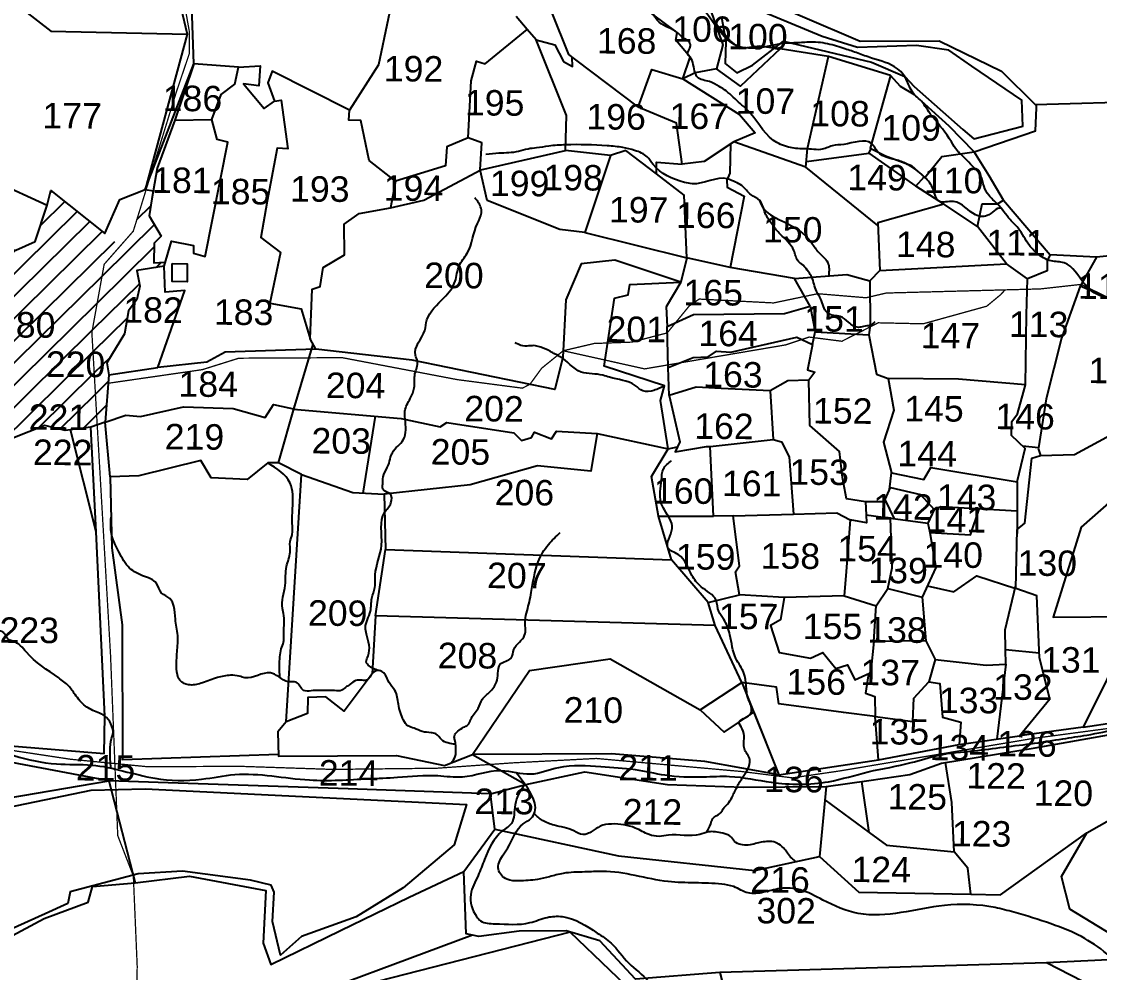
# Model space of a CAD drawing. Header units: feet. Extents: x 810988 to 816268, y 1577255 to 1582517.
# Drawn here: x 813035 to 813859, y 1580012 to 1580740 of the extents above; entities that cross this region are included whole.
import ezdxf
from ezdxf.enums import TextEntityAlignment as Align

# ---------------------------------------------------------------- set-up
doc = ezdxf.new("R2010")
doc.units = ezdxf.units.FT
doc.header["$LTSCALE"] = 15
doc.header["$MEASUREMENT"] = 0
doc.linetypes.add('HIDDEN2', pattern=[0.1875, 0.125, -0.0625])
for name, color, linetype in [('HILL', 17, 'Continuous'), ('PLOT', 7, 'Continuous'), ('PLOT NO', 7, 'Continuous'), ('ROADS', 6, 'HIDDEN2'), ('TANKS-STREAM', 4, 'Continuous'), ('VILLAGE', 30, 'Continuous')]:
    doc.layers.add(name, color=color, linetype=linetype)
doc.styles.get("Standard").update_dxf_attribs({"font": 'arial.ttf'})
pattern_1 = [(44.5921045, (12850.051, 51800.474), (-8.51937676, 8.64154951), [])]

msp = doc.modelspace()

# ---------------------------------------------------------------- hatches: boundary and pattern name
at = {"layer": 'PLOT'}
h = msp.add_hatch(dxfattribs=at)
h.set_pattern_fill('ANSI31', color=256, scale=97.079319, angle=-0.4079)
h.set_pattern_definition(pattern_1)
h.paths.add_polyline_path([(813097.69, 1580554.28), (813088.28, 1580502.07), (813092.37, 1580431.35), (813098.36, 1580433.42), (813101.14, 1580469.71), (813099.84, 1580478.83), (813113.22, 1580501.12), (813116.3, 1580518.62), (813122.74, 1580527.45), (813125.09, 1580537.67), (813122.68, 1580549.42), (813143.45, 1580552.85), (813144.36, 1580555.82), (813135.71, 1580555.47), (813136.04, 1580570.49), (813141.32, 1580575.92), (813132.03, 1580591.32), (813134.25, 1580604.28), (813135.3, 1580610.43), (813129.77, 1580611.38), (813119.94, 1580579.61)])
at = {"layer": 'VILLAGE'}
h = msp.add_hatch(dxfattribs=at)
h.set_pattern_fill('ANSI31', color=256, scale=97.079319, angle=-0.4079)
h.set_pattern_definition(pattern_1)
h.paths.add_polyline_path([(813088.28, 1580502.07), (813097.69, 1580554.28), (813110.06, 1580568.37), (813057.68, 1580610.1), (813042.24, 1580563.81), (812997.21, 1580568.76), (812963.97, 1580572.41), (812946.2, 1580552.03), (812957.28, 1580495.2), (812963.67, 1580463.65), (812973.1, 1580444.47), (812994.8, 1580419.85), (813014.13, 1580415.84), (813052.28, 1580431.05), (813067.79, 1580427.08), (813087.38, 1580429.63), (813092.37, 1580431.35)])

# ---------------------------------------------------------------- linework, layer by layer
at = {"layer": 'HILL', "linetype": 'Continuous'}
for points in [[(813717.05, 1580690.21), (813754.45, 1580657.51), (813762.76, 1580650.24), (813800.19, 1580660.06), (813799.43, 1580679.92), (813761.23, 1580705.95), (813743.54, 1580718.09), (813718.82, 1580721.65), (813673.79, 1580720.07), (813646.73, 1580728.56), (813588.33, 1580752.69)], [(813569.8, 1580743.44), (813573.03, 1580724.79), (813572.68, 1580707.79), (813581.65, 1580700.73), (813593.57, 1580706.7), (813617.26, 1580725.03), (813684.49, 1580708.93), (813709.93, 1580697.86), (813717.05, 1580690.21)], [(812974.2, 1580128.57), (813087.62, 1580152.03), (813128.96, 1580153.01), (813374.83, 1580140.94), (813365.46, 1580109.98), (813326.23, 1580077.25), (813290.4, 1580055.13), (813248.55, 1580039.97), (813232.45, 1580025.73), (813226.34, 1580051.44), (813227.63, 1580073.99), (813225.41, 1580079.17), (813209.53, 1580083.18), (813157.59, 1580089.92), (813123.66, 1580087.97), (813071.8, 1580074.12), (813069.84, 1580065.1), (813052.48, 1580057.25), (813023.86, 1580044.33)], [(813301.26, 1579600.05), (813342.55, 1579596.58), (813444.32, 1579706.71), (813482.37, 1579732.45), (813505.71, 1579791.9), (813452.5, 1579826.35), (813471.47, 1579896.19), (813504.51, 1579884.2), (813537.28, 1579930.82), (813514.67, 1579985.23), (813454.1, 1580043.38), (813296.86, 1580003.1), (813227.25, 1579979.76), (813176.94, 1579924.1), (813154.7, 1579854.97), (813139.87, 1579792.86), (813129.47, 1579763.71), (813124.78, 1579718.44), (813188.71, 1579670.79), (813307.66, 1579630.67), (813310.78, 1579626.22), (813301.26, 1579600.05)]]:
    msp.add_lwpolyline(points, dxfattribs=at)
at = {"layer": 'PLOT'}
for points in [[(813597.61, 1580870.29), (813590.27, 1580773.94), (813587.54, 1580770.09), (813587.7, 1580762.99), (813675.97, 1580724.96), (813736.28, 1580725.34), (813783.92, 1580701.95), (813809.73, 1580676.62), (813898.68, 1580679.03)], [(813128.96, 1580611.51), (813166.21, 1580707.68), (813164.61, 1580751.71), (813188.33, 1580807.55), (813192.85, 1580811.86), (813196.95, 1580819.72), (813196.33, 1580833.64)], [(813187.17, 1580830.06), (813185.25, 1580814.24), (813177.47, 1580812.36), (813156.31, 1580750.64), (813161.15, 1580730.27)], [(813545.02, 1580806.49), (813562.81, 1580800.37), (813565.61, 1580776.6), (813553.74, 1580770.59), (813570.83, 1580722.28), (813565.99, 1580703.85), (813549.56, 1580700.66), (813540.14, 1580696.23), (813583.67, 1580668.95), (813595.5, 1580654.78), (813579.18, 1580648.04), (813556.47, 1580632.85), (813539.65, 1580630.98), (813535.35, 1580662.25), (813506, 1580674.6)], [(813322.23, 1580777.62), (813307.56, 1580706.98), (813285.32, 1580672.14), (813226.29, 1580702.01), (813222.76, 1580693.09), (813227.86, 1580679.19), (813233.03, 1580679.89), (813238.19, 1580642.7), (813230.05, 1580643.18), (813222.46, 1580602.64), (813217.54, 1580574.79), (813232.46, 1580563.32), (813224.39, 1580524.62), (813248.22, 1580520.3), (813255.12, 1580497.3), (813256.76, 1580535.18), (813262.95, 1580537.19), (813265.11, 1580551.79), (813281.4, 1580561.49), (813281.12, 1580584.92), (813292.83, 1580593.06), (813316.62, 1580597.45), (813342.26, 1580603.43), (813385.84, 1580626.63), (813450.55, 1580641.47)], [(813427.21, 1580778.61), (813452.79, 1580714.71), (813458.18, 1580710.67), (813506, 1580674.6), (813516.65, 1580703.25), (813540.14, 1580696.23), (813545.75, 1580712.88), (813534.86, 1580725.76), (813535.93, 1580731.61), (813516.95, 1580745.73), (813513.94, 1580751.34), (813498.29, 1580762.38)], [(813026.28, 1580756.53), (813056.81, 1580732.65), (813161.15, 1580730.27), (813128.96, 1580611.51)], [(813428.06, 1580726.08), (813421.26, 1580733.89), (813412.74, 1580743.77)], [(813564.76, 1580739.43), (813576.6, 1580724.98), (813583.47, 1580719.46), (813598.91, 1580721.37), (813614.72, 1580719.23)], [(813376.06, 1580651.12), (813378.34, 1580694.67), (813382.56, 1580709.78), (813388.97, 1580707.68), (813421.26, 1580733.89)], [(813520.14, 1580623.39), (813496.74, 1580641.24), (813485.04, 1580637.57), (813450.55, 1580641.47), (813451.2, 1580668.07), (813428.06, 1580726.08), (813442.43, 1580722.09), (813448.97, 1580709.49), (813455.8, 1580705.56), (813455.48, 1580712.69)], [(813763.02, 1580640.22), (813743.87, 1580660.02), (813717.43, 1580683.99), (813706.71, 1580690.36), (813699.06, 1580698.72), (813651.62, 1580713.29), (813614.72, 1580719.23), (813584.28, 1580690.66), (813565.99, 1580703.85)], [(813689.4, 1580583.91), (813634.41, 1580628.71), (813635.52, 1580642.97), (813651.62, 1580713.29)], [(813259.64, 1580489.24), (813190.12, 1580487.1), (813176.17, 1580479.46), (813138.78, 1580475.4), (813159.49, 1580534.3), (813144.22, 1580533.04), (813143.45, 1580552.85), (813149.28, 1580571.92), (813165.89, 1580568.62), (813166.07, 1580562.7), (813174.94, 1580560.13), (813192.21, 1580647.74), (813184.02, 1580649.75), (813180.03, 1580665.03), (813187.23, 1580684.09), (813197.54, 1580691.99), (813200.37, 1580705.17), (813217, 1580706.18), (813215.98, 1580690.94), (813204.37, 1580692.39), (813219.96, 1580673.39), (813227.86, 1580679.19)], [(813200.37, 1580705.17), (813166.21, 1580707.68), (813151.78, 1580664.55), (813180.03, 1580665.03)], [(813699.06, 1580698.72), (813683.59, 1580643.08), (813695.12, 1580637.33), (813715.16, 1580629.88), (813725.27, 1580620.8), (813738.37, 1580636.73), (813763.02, 1580640.22)], [(813320.53, 1580617.96), (813300.3, 1580633.63), (813293.89, 1580664.37), (813284.75, 1580664.43), (813285.32, 1580672.14)], [(813785.5, 1580603.45), (813774.46, 1580622.09), (813763.02, 1580640.22), (813810.02, 1580656.31), (813810.75, 1580673.94), (813810.68, 1580676.64)], [(813151.78, 1580664.55), (813138.29, 1580627.92), (813134.25, 1580604.28), (813132.03, 1580591.32), (813141.32, 1580575.92), (813136.04, 1580570.49), (813135.71, 1580555.47), (813144.36, 1580555.82)], [(813465.34, 1580578.59), (813446.16, 1580580.78), (813390.57, 1580603.09), (813385.2, 1580626.49), (813386.54, 1580647.17), (813376.06, 1580651.12), (813359.79, 1580644.16), (813358.77, 1580629.56), (813320.53, 1580617.96), (813316.62, 1580597.45)], [(813576.56, 1580646.28), (813576.11, 1580623.98), (813573.91, 1580618.71), (813574.23, 1580613.26), (813587.05, 1580606.38), (813576.31, 1580551.75), (813543.22, 1580559.29), (813541.28, 1580607.26), (813520.14, 1580623.39), (813520.2, 1580632.3), (813539.65, 1580630.98)], [(813634.41, 1580628.71), (813579.18, 1580648.04)], [(813485.04, 1580637.57), (813465.34, 1580578.59), (813543.22, 1580559.29)], [(813634.73, 1580632.85), (813682.57, 1580639.19), (813684.33, 1580642.71)], [(813682.57, 1580639.19), (813718.48, 1580614.13)], [(814196.38, 1580642.18), (814186.06, 1580638.32), (814150.84, 1580623.89), (814123.75, 1580605.36), (814100.22, 1580617.07), (814058.94, 1580596.29), (813984.79, 1580578.56), (813902.28, 1580564.27), (813856.55, 1580559.72), (813821.13, 1580561.52), (813818.82, 1580557.22), (813818.98, 1580549.22), (813803.85, 1580543.08), (813787.71, 1580554.58), (813765.46, 1580583.32), (813769.04, 1580600.53), (813780.81, 1580600.44), (813785.5, 1580603.45), (813821.13, 1580561.52)], [(813765.46, 1580583.32), (813739.75, 1580600.18), (813718.48, 1580614.13), (813724.82, 1580621.2)], [(812963.97, 1580572.41), (812981, 1580609.61), (813013.8, 1580617.96), (813054.15, 1580599.53)], [(813098.36, 1580433.42), (813087.38, 1580429.63), (813067.79, 1580427.08), (813052.28, 1580431.05), (813014.13, 1580415.84), (812994.8, 1580419.85), (812973.1, 1580444.47), (812963.67, 1580463.65), (812957.28, 1580495.2), (812948.71, 1580539.18), (812946.2, 1580552.03), (812963.97, 1580572.41), (812997.21, 1580568.76), (813030.24, 1580565.13), (813044.84, 1580571.6), (813054.15, 1580599.53), (813056.97, 1580610.66), (813098.19, 1580577.82), (813109.77, 1580603.91), (813128.96, 1580611.51), (813135.3, 1580610.43)], [(813739.75, 1580600.18), (813689.31, 1580585.94), (813690.88, 1580549.63), (813787.71, 1580554.58)], [(813543.22, 1580559.29), (813538.75, 1580540.48), (813488.11, 1580557.49), (813462.38, 1580554.61), (813450.65, 1580527.03), (813448.54, 1580483.24), (813442.47, 1580458.58), (813333.33, 1580480.87), (813259.64, 1580489.24), (813255.12, 1580497.3)], [(813856.55, 1580559.72), (813844.03, 1580537.45), (813829.82, 1580497.82), (813818.08, 1580451.38), (813812.11, 1580413.81), (813800.02, 1580415.13)], [(813143.45, 1580552.85), (813122.68, 1580549.42), (813125.09, 1580537.67), (813122.74, 1580527.45), (813116.3, 1580518.62), (813113.22, 1580501.12), (813099.84, 1580478.83), (813101.14, 1580469.71), (813138.78, 1580475.4)], [(813637.58, 1580522.13), (813625.68, 1580543.47), (813576.31, 1580551.75)], [(813625.68, 1580543.47), (813665.71, 1580546.52), (813683.14, 1580541.66)], [(813690.88, 1580549.63), (813683.14, 1580541.66), (813683.38, 1580507.68), (813682.37, 1580500.39), (813688.26, 1580470.21), (813697.39, 1580466.85), (813701.71, 1580442.77), (813693.67, 1580418.08), (813699.92, 1580394.63), (813724.46, 1580389.55), (813729.99, 1580398.69), (813795.86, 1580387.96), (813801.98, 1580413.25), (813791.64, 1580423.19), (813791.87, 1580433.92), (813796.25, 1580439.99), (813800.7, 1580456.46), (813802.18, 1580461.96), (813751.02, 1580466.28), (813697.39, 1580466.85)], [(813529.03, 1580413.13), (813523.24, 1580450.04), (813526.2, 1580461.26), (813480.18, 1580476.27), (813488.07, 1580528.48), (813498.46, 1580531), (813499.67, 1580538.77), (813538.75, 1580540.48)], [(813538.75, 1580540.48), (813527.54, 1580521.75), (813528.13, 1580506.6)], [(813802.18, 1580461.96), (813803.14, 1580515.52), (813803.85, 1580543.08)], [(813812.02, 1580413.23), (813813.67, 1580408.11), (813839.68, 1580408.83), (813892.13, 1580437.18), (813913.52, 1580454.65), (813898.2, 1580514.47), (813844.03, 1580537.45)], [(813529.04, 1580475.23), (813528.13, 1580506.6), (813548.31, 1580515.85), (813618.06, 1580516.63), (813637.58, 1580522.13), (813641.46, 1580502.73)], [(813607.06, 1580457.58), (813569.45, 1580459.31), (813550.44, 1580460.19), (813529.66, 1580453.96), (813529.04, 1580475.23), (813548.07, 1580483.03), (813559.62, 1580483.46), (813566.06, 1580487.77), (813576.82, 1580486.93), (813627.43, 1580498.61), (813639.44, 1580492.89), (813635.45, 1580473.45), (813641.09, 1580471.87), (813636.5, 1580465.63)], [(813639.44, 1580492.89), (813641.46, 1580502.73), (813682.37, 1580500.39)], [(813257.38, 1580493.27), (813242.58, 1580443.48), (813324.7, 1580436.27), (813354.72, 1580429.93), (813359.65, 1580433.35), (813410.91, 1580425.21), (813416.92, 1580419.41), (813424.43, 1580421.66), (813426.77, 1580425.96), (813439.71, 1580420.68), (813443.5, 1580426.7), (813474.62, 1580424.75), (813529.03, 1580413.13), (813536.15, 1580414.63)], [(813101.14, 1580469.71), (813098.36, 1580433.42)], [(813680.04, 1580372.45), (813665.52, 1580374.95), (813662.22, 1580391.28), (813659.93, 1580410.96), (813637.39, 1580430.86), (813636.5, 1580465.63), (813620.52, 1580465.18), (813607.06, 1580457.58), (813609.36, 1580420.23), (813615.65, 1580418.54), (813621.56, 1580406.96), (813624.79, 1580363.12)], [(813231.04, 1580402.26), (813222.84, 1580402.32), (813207.04, 1580389.69), (813179.39, 1580390.97), (813171.74, 1580404.22), (813124.27, 1580392.5), (813102.17, 1580391.74), (813098.36, 1580433.42), (813114.37, 1580438.93), (813125.52, 1580437.94), (813158.38, 1580445.22), (813196.42, 1580444.04), (813220.74, 1580437.04), (813227.19, 1580447), (813244.9, 1580443.28)], [(813529.66, 1580453.96), (813537.84, 1580418.46), (813534.45, 1580410.8), (813558.33, 1580414.99), (813561.1, 1580414.96)], [(813248.55, 1580393.57), (813231.04, 1580402.26), (813243.43, 1580446.36)], [(813295.7, 1580379.22), (813305.12, 1580437.99)], [(813892.13, 1580437.18), (813913.66, 1580404.84), (813910.19, 1580398.48), (813911.22, 1580383.66), (813908.87, 1580373.42), (813868.03, 1580373.48), (813844.78, 1580353.23), (813823.53, 1580284.32), (813881.23, 1580284.9), (813882.98, 1580274.18), (813846.41, 1580200.14), (813797.76, 1580193.42), (813820.78, 1580221.75), (813813.02, 1580253.25), (813810.85, 1580300.68), (813794.92, 1580306.26), (813795.93, 1580351.28), (813801.9, 1580356.26), (813807.05, 1580406.01), (813813.67, 1580408.11)], [(813097.73, 1580179.61), (813098.18, 1580208.64), (813091.45, 1580349.69), (813071.87, 1580427.61)], [(813091.45, 1580349.69), (813087.38, 1580429.63)], [(813474.62, 1580424.75), (813469.8, 1580395.96), (813429.09, 1580400.09), (813377.68, 1580385.53), (813311.77, 1580378.32), (813312.75, 1580336.07), (813531.6, 1580328.13)], [(813097.73, 1580179.61), (812981.93, 1580189.22), (812983.69, 1580291.52), (812994.63, 1580374.37), (812980.34, 1580402.37), (812994.8, 1580419.85)], [(813578.71, 1580361.89), (813563.62, 1580361.48), (813561.1, 1580414.96), (813609.36, 1580420.23)], [(813521.58, 1580361.49), (813516.16, 1580391.99), (813529.03, 1580413.13)], [(813102.17, 1580391.74), (813103.5, 1580337.34), (813111.36, 1580278.38), (813111.66, 1580175.38), (813231.06, 1580179.44)], [(813236.94, 1580204.28), (813248.55, 1580393.57), (813287.84, 1580379.65), (813311.77, 1580378.32)], [(813698.39, 1580382.01), (813699.92, 1580394.63)], [(813702.03, 1580359.53), (813694.95, 1580374.44), (813699.12, 1580383.63), (813721.91, 1580378.09), (813732.37, 1580366.6)], [(813795.86, 1580387.96), (813795.86, 1580348.37)], [(813695.86, 1580372.52), (813680.04, 1580372.45), (813680.48, 1580362.71), (813698.96, 1580359.94)], [(813795.86, 1580365.47), (813737.63, 1580368.62), (813732.37, 1580366.6), (813727.51, 1580356.15), (813729.05, 1580349.08), (813760.3, 1580347.26), (813766.75, 1580367.05)], [(813559.57, 1580295.61), (813531.6, 1580328.13), (813521.58, 1580361.49), (813563.62, 1580361.48)], [(813617.7, 1580299.25), (813583.62, 1580301.45), (813580.47, 1580319.09), (813583.57, 1580323.45), (813578.71, 1580361.89), (813624.79, 1580363.12), (813657.98, 1580364.02), (813668.14, 1580358.7)], [(813680.48, 1580362.71), (813680.77, 1580356.44), (813668.14, 1580358.7), (813665.04, 1580319.26), (813663.57, 1580300.5), (813687.97, 1580292.88)], [(813697.04, 1580306.14), (813700.23, 1580322.01), (813698.96, 1580359.94), (813727.51, 1580356.15)], [(813729.05, 1580349.08), (813733.63, 1580322.29), (813723.2, 1580299.57), (813726.16, 1580266.2), (813733.13, 1580252.02), (813772.11, 1580247.64), (813787.17, 1580248.44), (813787.03, 1580259.61), (813786.83, 1580274.64), (813794.97, 1580308.8)], [(813565.05, 1580277.95), (813305.24, 1580285.32), (813312.75, 1580336.07)], [(813727.19, 1580308.26), (813747.41, 1580303.65), (813765.07, 1580315.84), (813794.92, 1580306.26)], [(813585.28, 1580234.28), (813565.05, 1580277.95), (813559.57, 1580295.61), (813583.62, 1580301.45)], [(813663.57, 1580300.5), (813617.7, 1580299.25), (813615.01, 1580282.35), (813607.27, 1580277.96), (813613.8, 1580257.16), (813637.88, 1580252.89), (813647.4, 1580257.18), (813657.31, 1580245.06), (813666.06, 1580247.82), (813671.87, 1580236.25), (813682.97, 1580241.36)], [(813686.39, 1580265.64), (813687.97, 1580292.88), (813697.04, 1580306.14), (813723.2, 1580299.57)], [(813305.24, 1580285.32), (813302.58, 1580241.02), (813281.33, 1580212.41), (813267.31, 1580223.27), (813253.47, 1580222.85), (813253.13, 1580210.57), (813236.94, 1580204.28), (813230.48, 1580196.65), (813231.11, 1580177.95), (813321.32, 1580178.34), (813357.91, 1580170.91), (813379.5, 1580179.2), (813423, 1580243.41), (813484.66, 1580252.46), (813553.57, 1580213.31), (813585.28, 1580234.28)], [(813594.41, 1580211.58), (813613.65, 1580163.76), (813557.17, 1580173.74), (813485.65, 1580179.65), (813379.5, 1580179.2), (813420.14, 1580156.31), (813465.31, 1580165.97), (813528.54, 1580156.3), (813586.69, 1580154.1), (813649.74, 1580154.67), (813644.66, 1580101.17), (813674.71, 1580074), (813760.55, 1580072.37), (813783.07, 1580071.94), (813849.12, 1580119.17), (813875.62, 1580134.34), (813931.91, 1580166.56), (813981.41, 1580187.42), (813988.46, 1580205.55), (813988.91, 1580233.19), (813995.92, 1580276.85), (813997.54, 1580288.87), (813881.23, 1580284.9)], [(813726.16, 1580266.2), (813686.39, 1580265.64), (813683.96, 1580243.3), (813681.98, 1580239.42), (813679.94, 1580226.15), (813687.06, 1580223.51), (813687.28, 1580208.28), (813716.12, 1580204.51), (813716.89, 1580222.32), (813728.28, 1580234.8)], [(813787.03, 1580259.61), (813812.84, 1580257.09)], [(813733.13, 1580252.02), (813728.28, 1580234.8), (813736.66, 1580233.65), (813738.85, 1580207.91), (813752.79, 1580204.03), (813751.45, 1580186.82), (813797.76, 1580193.42)], [(813649.74, 1580154.67), (813682.38, 1580159.36), (813713.73, 1580163.87), (813737.94, 1580172.66), (813809.75, 1580184.25), (813865.68, 1580194.15), (813988.46, 1580205.55), (814045.46, 1580218.73), (814174.35, 1580244.28)], [(813787.17, 1580248.44), (813780.34, 1580190.94)], [(813687.28, 1580208.28), (813663.22, 1580211.42), (813613.75, 1580217.89), (813611.85, 1580230.85), (813585.28, 1580234.28), (813613.65, 1580163.76), (813689.96, 1580175.2), (813687.28, 1580208.28)], [(813846.41, 1580200.14), (813988.73, 1580221.68)], [(813101.26, 1580159.04), (813027.12, 1580172.98), (812985.48, 1580180.8), (812864.8, 1580194.43), (812800.97, 1580212.62), (812654.33, 1580180.66), (812590.28, 1580166.7), (812562.71, 1580160.74), (812475.87, 1580153.5), (812416.92, 1580118.67), (812371.04, 1580109.61), (812354.67, 1580097.75), (812274.67, 1580053.26), (812216.05, 1580021.87)], [(813553.57, 1580213.31), (813571.92, 1580196.24), (813594.41, 1580211.58)], [(813689.96, 1580175.2), (813751.45, 1580186.82)], [(813760.55, 1580072.37), (813758.16, 1580092.28), (813747.73, 1580104.78), (813746.08, 1580142.37), (813741.11, 1580173.17)], [(812990.36, 1580140.25), (813101.26, 1580159.04)], [(813393.02, 1580149.2), (813284.26, 1580152.87), (813146.59, 1580157.51), (813101.26, 1580159.04), (813121.33, 1580081.11), (813162.94, 1580086.13), (813221.44, 1580075.1), (813219.22, 1580034.93), (813225.22, 1580018.48), (813278.51, 1580044.47), (813331.03, 1580070.08), (813372.74, 1580089.59)], [(813648.78, 1580144.57), (813682.76, 1580119.52), (813677.14, 1580158.61)], [(813396.39, 1580121.97), (813393.02, 1580149.2), (813420.14, 1580156.31)], [(814167.99, 1580132.48), (814059.94, 1580084.84), (813907.28, 1580017.54), (813836.12, 1580060.88), (813829.93, 1580085.79), (813849.12, 1580119.17)], [(813897.41, 1580023.55), (813818.46, 1580019.94), (813568.59, 1580012.55), (813503.93, 1580007.38), (813476.73, 1580036.72), (813451.08, 1580044.27), (813415.18, 1580044.02), (813384.1, 1580039.92), (813374.44, 1580042.02), (813372.74, 1580089.59), (813396.39, 1580121.97), (813490.94, 1580101.72), (813595.34, 1580090.39), (813644.66, 1580101.17)], [(813682.76, 1580119.52), (813695.93, 1580109.82), (813747.73, 1580104.78)], [(813379.27, 1580040.97), (813224.66, 1579983.33), (813166.91, 1579923.13), (813141.09, 1579824.12), (813062.28, 1579829.51), (813055.41, 1579814.77), (813019.16, 1579830.78), (812996.38, 1579846.2), (812969.76, 1579904.27), (812941.09, 1579921.92), (812903.41, 1579945.12), (812903.9, 1579988.1), (812899.23, 1580010.32), (812911.53, 1580019.88), (812921.01, 1579995.7), (812940.28, 1579990.09), (813023.8, 1580038.8), (813051.9, 1580053.71), (813085.47, 1580066.33), (813088.77, 1580078.21), (813121.33, 1580081.11)], [(813568.59, 1580012.55), (813580.29, 1579967.62), (813512.5, 1579820.89), (813628, 1579818.53), (813632.61, 1579888.25), (813673.23, 1579896.17), (813668.37, 1579935.7), (813751.2, 1579959.22), (813745.88, 1579936.93), (813734.44, 1579860.67), (813807.26, 1579873.71), (813854.21, 1579923.13), (813854.97, 1580001.05), (813818.46, 1580019.94)]]:
    msp.add_lwpolyline(points, dxfattribs=at)
msp.add_lwpolyline([(813149.67, 1580554.84), (813161.18, 1580554.76), (813161.08, 1580540.97), (813149.58, 1580541.05)], close=True, dxfattribs=at)
at = {"layer": 'ROADS', "linetype": 'HIDDEN2', "ltscale": 5, "const_width": 1}
for points in [[(813120.03, 1579890.14), (813122.96, 1580016.9), (813120, 1580086.27), (813108.06, 1580117.17), (813102.57, 1580255.01), (813094.17, 1580400.2), (813088.28, 1580502.07), (813097.69, 1580554.28), (813119.94, 1580579.61), (813133.18, 1580622.4), (813152.86, 1580686.04), (813162.78, 1580715.4), (813162.81, 1580732.49), (813160.16, 1580747.33)], [(813873.23, 1580525.07), (813844.84, 1580538.9), (813813.63, 1580535.43), (813695.79, 1580532.29), (813680.38, 1580528.68), (813643.4, 1580531.78), (813609.6, 1580524.72), (813565.44, 1580527.02), (813552.78, 1580527.68), (813545.16, 1580522.45), (813528.27, 1580501.79), (813501.28, 1580494.74), (813472.47, 1580493.7), (813448.78, 1580488.14), (813432.29, 1580474.77), (813423.33, 1580462.49), (813417.53, 1580459.5), (813367.68, 1580466.05), (813279.82, 1580482.82), (813218.25, 1580482.52), (813200.64, 1580482.43), (813172.76, 1580473.67), (813136.37, 1580468.41), (813100.64, 1580463.24)], [(813448.78, 1580488.14), (813511.01, 1580474.26), (813618.93, 1580492.62), (813636.78, 1580498.6), (813661.87, 1580495.4), (813689.65, 1580509.52), (813724.02, 1580508.75), (813772.64, 1580522.22), (813783.22, 1580530.98), (813786.68, 1580534.71)], [(814404.73, 1580317), (814307.11, 1580288.15), (814230.07, 1580267.49), (814140.52, 1580243.47), (814046.46, 1580227.45), (813932.85, 1580208.09), (813807.85, 1580191.46), (813660.43, 1580166.67), (813624.07, 1580161.34), (813584.91, 1580166.23), (813516.17, 1580172.4), (813474, 1580176.19), (813410.33, 1580172.83), (813380.48, 1580170.72), (813352.1, 1580168.71), (813272.39, 1580167.81), (813201.82, 1580170.16), (813130.69, 1580169.88), (813071.92, 1580175.59), (812981.93, 1580189.22)]]:
    msp.add_lwpolyline(points, dxfattribs=at)
at = {"layer": 'TANKS-STREAM'}
for points in [[(812175.99, 1581774.7), (812172.19, 1581774.85), (812169.43, 1581771.89), (812162.72, 1581772.64), (812162.98, 1581762), (812158.91, 1581753.48), (812158.15, 1581745.11), (812159.05, 1581737.08), (812163.46, 1581731.11), (812180.58, 1581719.04), (812191.98, 1581711.65), (812199.42, 1581701.47), (812211.86, 1581695.45), (812218.53, 1581687.12), (812225.83, 1581678.73), (812232.09, 1581675.98), (812244.82, 1581672.57), (812255.29, 1581671.63), (812265.31, 1581668.85), (812274.56, 1581666.95), (812295.25, 1581665.66), (812304.46, 1581664.92), (812317.57, 1581662.73), (812324.98, 1581664.21), (812333.03, 1581671.48), (812342.63, 1581672.18), (812352.41, 1581665.82), (812378.89, 1581658.93), (812392.42, 1581655.63), (812403.7, 1581652.06), (812413.21, 1581653.95), (812423.9, 1581645.64), (812438.86, 1581639.91), (812446.93, 1581634.83), (812452.86, 1581624.46), (812459.82, 1581621.34), (812466.32, 1581610.1), (812471.04, 1581606.72), (812482.3, 1581600.08), (812488.6, 1581590.47), (812494.19, 1581582.28), (812503.77, 1581575.1), (812512.4, 1581570.99), (812518.49, 1581561.56), (812523.75, 1581555.52), (812526.88, 1581544.2), (812532.46, 1581538.79), (812534.2, 1581526.92), (812540.29, 1581520.46), (812546.64, 1581507.51), (812551.83, 1581491.99), (812556.24, 1581483.17), (812565.37, 1581471.95), (812569.01, 1581472.62), (812574.86, 1581471.32), (812577.69, 1581476.32), (812587.07, 1581479.05), (812596.22, 1581469.78), (812604.4, 1581461.35), (812610.53, 1581453.69), (812619.71, 1581448.33), (812631.39, 1581441.55), (812647.97, 1581436.13), (812659.67, 1581432.84), (812679.3, 1581423.91), (812693.35, 1581416), (812694.67, 1581414.77), (812705.92, 1581406.04), (812715.68, 1581404.02), (812727.66, 1581399.19), (812735.8, 1581386.3), (812744.95, 1581377.03), (812754.72, 1581370.75), (812760.69, 1581366.66), (812770.55, 1581358.5), (812781.68, 1581352.42), (812790.7, 1581345.38), (812801.02, 1581343.49), (812805.73, 1581338.44), (812820.21, 1581332.2), (812831.31, 1581334.02), (812840.24, 1581332.98), (812855.72, 1581329.67), (812865.08, 1581327.36), (812879.91, 1581323.97), (812897.4, 1581319.88), (812905.87, 1581313.27), (812921.72, 1581303.81), (812933.99, 1581300.79), (812941.08, 1581296.28), (812951.11, 1581293.42), (812962.37, 1581286.22), (812975.3, 1581278.04), (812989.52, 1581263.51), (812998.96, 1581254.8), (813017.41, 1581237.51), (813034.97, 1581233.62), (813038.91, 1581230.96), (813056.56, 1581219.39), (813073.01, 1581215.65), (813083.58, 1581209.99), (813101.15, 1581206.1), (813117.61, 1581203.61), (813136.01, 1581199.71), (813152.69, 1581188.44), (813159.57, 1581183.74), (813188.01, 1581177.68), (813209.9, 1581172.36), (813237.19, 1581162.4), (813248.69, 1581159.62), (813258.11, 1581149.92), (813272.04, 1581145.36), (813279.86, 1581145.31), (813298.96, 1581160.51), (813308.8, 1581169.93), (813322.9, 1581179.13), (813328.83, 1581188.29), (813335.42, 1581191.32), (813346.63, 1581196.4), (813352.99, 1581207.79), (813359.21, 1581217.93), (813366.52, 1581224.43), (813375.26, 1581233.41), (813385.61, 1581234.87), (813394.58, 1581240.24), (813401.9, 1581248.84), (813412.13, 1581253.37), (813428.35, 1581255.9), (813438.83, 1581257.92), (813454.03, 1581253.91), (813469.08, 1581240.03), (813472.39, 1581234.01), (813487.5, 1581222.96), (813496.46, 1581217.25), (813505.38, 1581205.55), (813515.41, 1581199.83), (813530.74, 1581194.49), (813540.47, 1581198.07), (813544.37, 1581204.79), (813559.99, 1581212.75), (813574.88, 1581221.11), (813586.86, 1581225.42), (813615.49, 1581229.27), (813623.97, 1581230.44), (813627.27, 1581222.48), (813629.09, 1581206.42), (813626.49, 1581190.79), (813619.8, 1581178.94), (813615.15, 1581156.12), (813611.2, 1581147.33), (813606.37, 1581113.67), (813595.9, 1581106.16), (813592.83, 1581093), (813592.69, 1581073.43), (813591.52, 1581058.8), (813580.78, 1581051.23), (813574.95, 1581039.59), (813565.65, 1581032.75), (813557.52, 1581021.37), (813544.81, 1581001.62), (813537.85, 1580990.02), (813534.38, 1580974.53), (813528.79, 1580957.63), (813517.96, 1580949.07), (813515.75, 1580938.77), (813508.83, 1580934.77), (813499.61, 1580929.01), (813469.89, 1580925.14), (813456.79, 1580919.41), (813449.34, 1580919.34), (813431.01, 1580916.33), (813422.1, 1580904.67), (813406.52, 1580903.46), (813396.63, 1580895.82), (813370.87, 1580886.7), (813355.04, 1580883.71), (813345.9, 1580876.92), (813326.1, 1580870.57), (813301.24, 1580869.34), (813285.16, 1580870.58), (813278.21, 1580858.49), (813254.49, 1580857.81), (813232.73, 1580854.3), (813209.3, 1580854.75), (813189.84, 1580858.27), (813166.95, 1580855.61), (813135.73, 1580853.37), (813108.66, 1580855.82), (813080.59, 1580840.9), (813070.93, 1580832.94), (813056.78, 1580821), (813047.76, 1580808.35), (813029.11, 1580790.87), (813014.89, 1580769.78), (813002.05, 1580753.7), (812988.53, 1580736.18), (812977.91, 1580720.37), (812969.81, 1580712.18), (812954.54, 1580699.13), (812941.25, 1580686.67), (812926.48, 1580682.54), (812904.31, 1580680.18), (812885.07, 1580674.96), (812870.96, 1580669.04), (812850.84, 1580664.28), (812836.51, 1580658.14), (812805.15, 1580652.5), (812785.25, 1580649.3), (812777.83, 1580641.77), (812769.18, 1580617.52), (812756.78, 1580601.55), (812739.09, 1580593.43), (812725.4, 1580582.82), (812716.38, 1580579.01), (812694.68, 1580572.69), (812672.04, 1580560.14), (812655.24, 1580552.46), (812642.47, 1580545.19), (812618.88, 1580533.22), (812587.93, 1580513.14), (812573.6, 1580506.55), (812550.73, 1580493.78), (812544.58, 1580485.49), (812531.55, 1580473.76), (812521.66, 1580464.02), (812506.34, 1580444.5), (812496.86, 1580429.41), (812489.96, 1580418.33), (812485.52, 1580411.77), (812470.53, 1580401.37), (812459.79, 1580392.82), (812449.81, 1580380.35), (812442.67, 1580368.48), (812434.11, 1580357.25), (812429, 1580346.57), (812423.42, 1580334.69), (812419.45, 1580334.26), (812416.35, 1580327.51), (812408.81, 1580327.17), (812394.71, 1580325.48), (812372.69, 1580325.64), (812334.82, 1580330.67), (812325.12, 1580333.31), (812309.66, 1580336), (812286.78, 1580338.13), (812271.68, 1580330.97), (812260.46, 1580316), (812261.17, 1580310.48), (812251.78, 1580294.75), (812246.17, 1580282.26), (812231.2, 1580258.31), (812231.38, 1580250.18), (812221.74, 1580235.46), (812215.97, 1580224.05), (812206.27, 1580212.26), (812195.53, 1580184.27), (812196.21, 1580177.09), (812192.42, 1580172.86)], [(814085.28, 1581676.15), (814078.4, 1581665.31), (814062.05, 1581658.86), (814050.32, 1581651.16), (814026.86, 1581636.99), (814021.43, 1581626.82), (814016.71, 1581612.99), (814007.9, 1581605.76), (813966.82, 1581589.37), (813953.65, 1581584.84), (813940.92, 1581573.99), (813935.28, 1581567.95), (813923.77, 1581558.07), (813902.52, 1581546.55), (813895.17, 1581538.83), (813886.49, 1581533.34), (813884.05, 1581528.35), (813879.37, 1581525.61), (813859.84, 1581512.43), (813850.92, 1581504.95), (813844.15, 1581496.5), (813837.51, 1581488.76), (813832.8, 1581482.93), (813834.62, 1581472.32), (813833.13, 1581465.62), (813831.22, 1581450.83), (813829.84, 1581442.7), (813827.4, 1581436.13), (813819.07, 1581427.69), (813806.81, 1581421.31), (813799.6, 1581418.97), (813777.28, 1581407.46), (813765.85, 1581400.6), (813753.58, 1581394.22), (813744.69, 1581390.22), (813737.56, 1581382.37), (813737.64, 1581376.74), (813735.1, 1581372.57), (813729.33, 1581370.09), (813723.36, 1581363.6), (813720.3, 1581354.76), (813708.01, 1581345.15), (813703.28, 1581336.45), (813692.91, 1581313.69), (813689.88, 1581308.44), (813683.58, 1581298.31), (813673.84, 1581285.84), (813663.55, 1581252.67), (813661.27, 1581246.03), (813659.49, 1581238.2), (813659.62, 1581229.01), (813660.14, 1581221.54), (813652.79, 1581210.88), (813635.8, 1581192.44), (813627.34, 1581169.94), (813625.76, 1581161.16), (813621.65, 1581154.1), (813617.7, 1581145.84), (813615.08, 1581134.71), (813613.09, 1581118.88), (813605.7, 1581103.21), (813602.11, 1581098), (813600.88, 1581091.08), (813600.3, 1581081.45), (813598.55, 1581072.68), (813598.83, 1581064.22), (813598.79, 1581059.49), (813597.06, 1581052.91), (813587.66, 1581043.92), (813580.34, 1581037.22), (813570.16, 1581025.16), (813563.8, 1581019.42), (813554.58, 1581007.15), (813550.11, 1580997.38), (813544.3, 1580988.47), (813546.03, 1580969.91), (813545.07, 1580965.39), (813541.57, 1580960.76), (813537.94, 1580956.4), (813531.47, 1580948.4), (813526.26, 1580944.97), (813520.89, 1580938.63), (813517.14, 1580936.39), (813513.26, 1580933.89), (813506.97, 1580929.28), (813502.82, 1580925.45), (813496.67, 1580922.97), (813482.85, 1580913.14), (813466.88, 1580915.25), (813455.94, 1580911.87), (813429.49, 1580905), (813417.17, 1580895.24), (813409.02, 1580891.71), (813402.75, 1580888.96), (813390.84, 1580886.34), (813367.83, 1580878.8), (813360.42, 1580874.16), (813343.96, 1580867.75), (813334.73, 1580866.14), (813309.76, 1580856.07), (813293.84, 1580855.51), (813283.95, 1580854.75), (813274.06, 1580853.98), (813258.12, 1580852.42), (813246.38, 1580851), (813235.14, 1580848.06), (813211.91, 1580846.01), (813200.5, 1580844.25), (813182.39, 1580843.38), (813149.87, 1580841.26), (813113.73, 1580845.56), (813097.53, 1580840.61), (813087.91, 1580836.36), (813075.65, 1580830.43), (813064.13, 1580823.57), (813057.09, 1580811.6), (813029.86, 1580771.66), (813024.01, 1580766.4), (813016.31, 1580757.17), (813005.42, 1580743.97), (812994.36, 1580731.87), (812985.33, 1580722.15), (812972.76, 1580706.32), (812969.72, 1580698.04), (812947.64, 1580683.35), (812936.15, 1580678.45), (812926.34, 1580677.03), (812912.18, 1580669.5), (812895.71, 1580664.64), (812879.83, 1580662.37), (812862.71, 1580658.18), (812853.21, 1580653.6), (812839.9, 1580649.38), (812828.76, 1580647.14), (812790.95, 1580644.53), (812787.6, 1580640.24), (812777.23, 1580629.37), (812773.67, 1580618.95), (812769.27, 1580607.87), (812763.74, 1580599.45), (812756.21, 1580591.54), (812738.82, 1580577.66), (812726.33, 1580572.27), (812718.83, 1580568.68), (812703.51, 1580560.99), (812697.32, 1580555.4), (812685.49, 1580548.68), (812673.44, 1580544.54), (812666.61, 1580540.78), (812658.78, 1580537.68), (812652.94, 1580533.41), (812623.42, 1580523.11), (812611.08, 1580516.07), (812600.09, 1580511.17), (812592.42, 1580507.41), (812587.76, 1580505.62), (812581.09, 1580500.85), (812575.09, 1580497.08), (812569.76, 1580494.96), (812554.19, 1580485.05), (812533.81, 1580466.29), (812527.27, 1580457.38), (812520.58, 1580451.29), (812517.09, 1580446.84), (812517, 1580441.63), (812513.8, 1580434.85), (812506.8, 1580431.09), (812502.28, 1580426.31), (812489.49, 1580411.32), (812482.11, 1580405.2), (812477.07, 1580400.47), (812471.33, 1580396.32), (812466.63, 1580390.3), (812461.32, 1580383.51), (812456, 1580373.43), (812449.63, 1580361.25), (812447.84, 1580355.33), (812438.42, 1580343.22), (812430.89, 1580333.61), (812426.21, 1580315.68), (812425.1, 1580306.85), (812422.27, 1580302.91), (812419.75, 1580297.02), (812420.36, 1580296.52)], [(813785.02, 1580595.47), (813783.91, 1580596.88), (813774.34, 1580592.24), (813764.16, 1580592.07), (813747.28, 1580602.35), (813736.05, 1580602.61), (813731.6, 1580611.91), (813725.27, 1580620.8), (813720.21, 1580625.34), (813709.27, 1580632.07), (813705.14, 1580633.6), (813689.35, 1580640.21), (813684.56, 1580646.6), (813663.28, 1580646.03), (813654.55, 1580644.89), (813645.57, 1580642.05), (813638.55, 1580642.34), (813626.68, 1580642.91), (813621.11, 1580643.91), (813609.52, 1580649.08), (813589.44, 1580672.55), (813584.14, 1580677.18), (813573.31, 1580686.94), (813568.01, 1580690.37), (813560.52, 1580694.05), (813551.34, 1580697.51), (813549.56, 1580700.66), (813545.75, 1580712.88), (813544.03, 1580714.91), (813546.17, 1580721.32), (813539.54, 1580728.4), (813535.93, 1580731.61), (813522.2, 1580739.48), (813513.94, 1580751.34), (813504.93, 1580757.7), (813488.46, 1580762.45), (813479.08, 1580768.83), (813473.51, 1580774), (813467.96, 1580782.02)], [(814240.74, 1580452.28), (814234.92, 1580443.31), (814230.04, 1580439.07), (814225.73, 1580434.25), (814223.16, 1580429.02), (814222.93, 1580422.81), (814222.11, 1580417), (814222.58, 1580403.12), (814220.02, 1580397.7), (814216.45, 1580387.63), (814213.06, 1580376.01), (814207.36, 1580366.34), (814200.46, 1580355.66), (814194.18, 1580347.74), (814185.98, 1580341.4), (814174.1, 1580338.37), (814162.86, 1580341.75), (814156.85, 1580344.52), (814147.93, 1580346.71), (814113.94, 1580356.49), (814096.09, 1580360.69), (814084.86, 1580365.82), (814073.79, 1580367.26), (814062.13, 1580367.14), (814053.2, 1580368.18), (814042.14, 1580370.2), (814031.08, 1580372.8), (814022.55, 1580374.61), (813983.42, 1580396.76), (813973.82, 1580402.17), (813957.65, 1580408.71), (813949.59, 1580414.27), (813943.22, 1580421.95), (813933.49, 1580430.89), (813926.33, 1580444.68), (813916.32, 1580456.93), (813912.55, 1580485.79), (813908.55, 1580509.97), (813876.05, 1580529.96), (813863.09, 1580529.37), (813847.86, 1580538.79), (813831.81, 1580555.44), (813821.81, 1580556.86), (813811.07, 1580562.71), (813805.34, 1580568.71), (813796.58, 1580582.04), (813790.66, 1580588.43), (813780.81, 1580600.44), (813774.19, 1580607.12), (813770.58, 1580613.69), (813767.95, 1580622.17), (813762.79, 1580628.36), (813752.61, 1580638.74), (813749.99, 1580641.34), (813745.61, 1580647.91), (813731.09, 1580667.38), (813729.37, 1580669.51), (813721.64, 1580680.18), (813717.43, 1580683.99), (813711.65, 1580694.64), (813708.99, 1580699.27), (813704.4, 1580703.92), (813684.55, 1580712.06), (813673.99, 1580715.79), (813664.19, 1580719.13), (813657.86, 1580721.1), (813643.82, 1580724.08), (813634.97, 1580724.15), (813629.58, 1580723.8), (813617.45, 1580723.5)], [(813687.19, 1580510.34), (813683.38, 1580507.68), (813678.49, 1580506.71), (813674.5, 1580506.02), (813666.98, 1580509.92), (813660.61, 1580514.23), (813655.64, 1580515.11), (813650.53, 1580517.42), (813645.77, 1580527.55), (813642.4, 1580533.69), (813638.84, 1580544.47), (813636.39, 1580548.51), (813632.15, 1580553.52), (813628.62, 1580556.53), (813625.13, 1580564.94), (813614.76, 1580577.28), (813608.89, 1580584.37), (813603.27, 1580593.5), (813599.02, 1580603.07), (813592.45, 1580607.44), (813585.23, 1580614.53), (813580.47, 1580617.06), (813574.3, 1580619.64), (813547.43, 1580615.83), (813541.53, 1580616.95), (813517.46, 1580630.71), (813513.02, 1580636.47), (813503.39, 1580641.36), (813494.45, 1580643.58), (813482.29, 1580644.91), (813450.65, 1580645.69), (813437.63, 1580644.69), (813428.31, 1580643.33), (813421.86, 1580642.48), (813414.51, 1580640.56), (813399.64, 1580639.24), (813389.6, 1580638.24)], [(813308.76, 1580243.3), (813300.48, 1580246.78), (813298.16, 1580250.14), (813299.53, 1580254.64), (813298.31, 1580271.36), (813297.51, 1580276.38), (813301.29, 1580288.83), (813302.37, 1580298.85), (813304.77, 1580307.02), (813304.98, 1580313.53), (813305.01, 1580316.71), (813309.82, 1580339.39), (813312.09, 1580364.41), (813317.01, 1580371.66), (813316.22, 1580378.81), (813311.46, 1580381.32), (813310.69, 1580386.4), (813311.54, 1580393.34), (813315.07, 1580400.79), (813316.72, 1580406.66), (813318.08, 1580410.12), (813326.46, 1580420.1), (813327.86, 1580436), (813327.69, 1580441.99), (813331.76, 1580451.58), (813334.76, 1580459.84), (813335.38, 1580470.52), (813337.32, 1580480.06), (813335.74, 1580484.68), (813342.85, 1580503.75), (813344.51, 1580511.76), (813357.74, 1580528.76), (813366.11, 1580541.25), (813369.14, 1580552.99), (813375.36, 1580562.83), (813383.16, 1580585.57), (813386.21, 1580593.66), (813383.41, 1580602.34), (813381.11, 1580605.09)], [(813598.5, 1580603.56), (813602.18, 1580596.66), (813618.13, 1580586.54), (813638.23, 1580571.46), (813643.43, 1580564.15), (813651.04, 1580555.62), (813651.82, 1580545.46)], [(813526.2, 1580461.26), (813518.09, 1580457.84), (813509.72, 1580457.51), (813503.71, 1580461.64), (813484.08, 1580467.81), (813479.02, 1580469.4), (813470.85, 1580470.43), (813462.48, 1580471.85), (813446.01, 1580483.84), (813442.51, 1580485.62), (813439.02, 1580487.59), (813431.64, 1580490.76), (813427.56, 1580491.95), (813422.3, 1580491.8), (813416.46, 1580492.23), (813411.99, 1580494.4)], [(813232.13, 1580237.97), (813231.79, 1580247.22), (813232.08, 1580253.94), (813233.09, 1580259.95), (813234.81, 1580265.22), (813235.08, 1580269.79), (813235.12, 1580275.8), (813235.19, 1580285.65), (813234.03, 1580290.95), (813236.1, 1580308.62), (813237.17, 1580323.03), (813239.89, 1580334.07), (813239.95, 1580342.24), (813241.43, 1580347.52), (813241.5, 1580356.18), (813241.91, 1580378.2), (813239.81, 1580386.87), (813222.84, 1580402.32)], [(813558.27, 1580119.64), (813561.64, 1580126.27), (813563.16, 1580130.22), (813568.63, 1580134.13), (813571.13, 1580137.58), (813574.37, 1580141.26), (813577.88, 1580146.68), (813581.66, 1580154.29), (813585.85, 1580161.52), (813589.84, 1580167.97), (813591.44, 1580175.26), (813587.29, 1580183.61), (813587.1, 1580191.52), (813585.67, 1580198.95), (813583.17, 1580203.91), (813591.46, 1580209.56), (813591.82, 1580218.03), (813590.18, 1580222.1), (813586.96, 1580241.46), (813580.85, 1580252.63), (813576.27, 1580270.84), (813571.65, 1580282.5), (813567.73, 1580288.7), (813565.7, 1580297.09), (813554.26, 1580307.59), (813547.14, 1580316.29), (813536.61, 1580332.19), (813528.87, 1580337.21), (813532.03, 1580352.17), (813526.19, 1580366.31), (813523.51, 1580372.26), (813523.88, 1580389.07), (813525.42, 1580397.71), (813531.65, 1580404.09)], [(812203.32, 1580075.59), (812225.82, 1580082.66), (812244.48, 1580096.3), (812264.21, 1580108.45), (812279.88, 1580118.13), (812290.86, 1580125.62), (812320.4, 1580142.56), (812345.76, 1580160.09), (812365.25, 1580174.65), (812382.26, 1580183.88), (812391.69, 1580194.5), (812398.07, 1580214.27), (812402.74, 1580238.69), (812407.07, 1580252.69), (812413.18, 1580264.67), (812415.95, 1580278.45), (812421.22, 1580298.45), (812432.97, 1580300.86), (812445.84, 1580297.62), (812458.84, 1580291.95), (812465.5, 1580289.23), (812480.16, 1580282.23), (812490.63, 1580280.37), (812501.98, 1580278.95), (812521.61, 1580280.82), (812543.87, 1580277.32), (812555.43, 1580273.23), (812568.79, 1580270.91), (812582.56, 1580267.84), (812588.82, 1580266.98), (812596.4, 1580267.37), (812616.52, 1580262.99), (812631.17, 1580253.75), (812638.87, 1580240.34), (812651.95, 1580230.67), (812666.6, 1580221.22), (812686.83, 1580215.06), (812701.77, 1580215.4), (812719.63, 1580220.39), (812742.61, 1580222.9), (812759.86, 1580215.14), (812776.55, 1580211.46), (812791.97, 1580217.36), (812813.14, 1580216.32), (812830.47, 1580209.74), (812839.18, 1580201.73), (812861.26, 1580210.66), (812890.78, 1580198.73), (812908.79, 1580195.22), (812931.27, 1580186.92), (812963.22, 1580191.7), (812996.44, 1580188.01), (813061.15, 1580171.97), (813088.4, 1580171.15), (813136.36, 1580161.08), (813172.19, 1580160.32), (813197.52, 1580163.89), (813254.62, 1580159.73), (813299.48, 1580160.66), (813322.04, 1580161.76), (813352.86, 1580163.04), (813371.65, 1580162.15), (813401.17, 1580166.99), (813423.72, 1580164.3), (813445.3, 1580169.4), (813477.63, 1580169.92), (813503.67, 1580167.73), (813526.44, 1580163.57), (813555.75, 1580162.11), (813576.05, 1580162.46), (813607.84, 1580157.98), (813651.69, 1580158.42), (813682.06, 1580165.96), (813714.9, 1580173.02), (813735.58, 1580178.66), (813763.05, 1580182.03), (813785.61, 1580184.88), (813809.24, 1580187.88), (813830.81, 1580191.23), (813849.12, 1580194.1), (813873.71, 1580198.68), (813895.03, 1580200.79), (813922.05, 1580199.38), (813941.99, 1580205.27), (813982.11, 1580209.24), (814018.74, 1580215.49), (814040.58, 1580222.09), (814094.79, 1580233.22), (814131.92, 1580239.72), (814170.35, 1580243.49), (814211.03, 1580259.44), (814248.58, 1580272.4), (814280.43, 1580274.99), (814326.81, 1580289.89), (814364.75, 1580303.57), (814399.48, 1580310.07), (814427.88, 1580313.02), (814497.36, 1580328.27), (814520.8, 1580330.36), (814553.72, 1580335.97), (814578.1, 1580343.45), (814611.92, 1580349.51), (814662.88, 1580357.25), (814733.55, 1580365.07), (814780.42, 1580368.33), (814807.47, 1580370.39), (814859.06, 1580366.85), (814914.94, 1580370.59), (814951.77, 1580376.2)], [(813366.49, 1580187.05), (813355.57, 1580190.6), (813351.32, 1580194.91), (813347.66, 1580195.85), (813340.94, 1580196.81), (813334.84, 1580199.3), (813329.97, 1580201.16), (813326.64, 1580205.46), (813322.75, 1580217.71), (813320.07, 1580228.11), (813315.53, 1580234.25), (813311.61, 1580241.6), (813307.96, 1580243.46), (813302.58, 1580241.02), (813299.14, 1580236.39), (813290.18, 1580235.95), (813285.88, 1580232.93), (813283.11, 1580231.12), (813279.42, 1580228.4), (813273.92, 1580228.13), (813268.73, 1580228.17), (813262.61, 1580228.21), (813255.89, 1580227.95), (813250.08, 1580228.3), (813244.63, 1580234.44), (813238.81, 1580234.8), (813230.9, 1580238.82), (813224.81, 1580241.61), (813205.32, 1580237.9), (813201.05, 1580239.15), (813194.34, 1580239.81), (813184.24, 1580238.05), (813172.9, 1580234.16), (813163.41, 1580232.4), (813155.49, 1580236.12), (813153.11, 1580244.69), (813153.51, 1580257.81), (813153.9, 1580270.33), (813152.16, 1580282.86), (813151, 1580292.64), (813147.99, 1580298.46), (813141.6, 1580302.78), (813137.68, 1580310.14), (813127.03, 1580316.02), (813116, 1580323.02), (813108.15, 1580335.9), (813103.24, 1580348.12), (813102.93, 1580360.72)], [(813363.14, 1580172.92), (813366.21, 1580177.78), (813366.63, 1580180.89), (813365.89, 1580190.5), (813365.5, 1580193.34), (813368.1, 1580196.97), (813372.59, 1580200.05), (813375.86, 1580201.79), (813377.92, 1580205.97), (813383.68, 1580214.44), (813386.76, 1580221.34), (813392.65, 1580227.13), (813397.68, 1580234.67), (813398.81, 1580241.15), (813400.59, 1580248.27), (813408.85, 1580252.97), (813411.07, 1580259.66), (813419.26, 1580270.44), (813419.59, 1580282.08), (813421.12, 1580289.1), (813424.34, 1580303.25), (813429.69, 1580326.73), (813437.4, 1580339.81), (813446.47, 1580349.08)], [(813102.84, 1580168.84), (813102.23, 1580182.17), (813103.35, 1580191.42), (813104.27, 1580194.55), (813102.83, 1580202.77), (813098.18, 1580208.64), (813092.73, 1580211.36), (813083.37, 1580216.31), (813075.41, 1580225.15), (813070.49, 1580231.67), (813062.89, 1580237.83), (813038.2, 1580257.47), (813033.65, 1580262.46), (813027.95, 1580265.94), (813024.9, 1580267.1), (813022.25, 1580270.56), (813019.6, 1580273.25), (813015.02, 1580274.04), (813007.42, 1580279.44), (813005.9, 1580281.74), (813003.24, 1580283.29), (813000.2, 1580285.22), (812992.95, 1580287.18), (812989.15, 1580289.88), (812983.69, 1580291.52), (812978.6, 1580288.6), (812957.8, 1580287.3), (812954.72, 1580282.11), (812954.6, 1580276.09), (812952.26, 1580272.87), (812951.48, 1580269.68), (812949.21, 1580267.07), (812943.02, 1580271.46), (812939.85, 1580273.15), (812932.89, 1580273.95), (812927.81, 1580273.04), (812924.03, 1580270.82), (812921.76, 1580269.14), (812917.42, 1580266.73), (812914.01, 1580264.5), (812910.42, 1580261.52), (812889.25, 1580256.06), (812882.52, 1580260.37), (812880.69, 1580264.17), (812879.06, 1580268.44), (812876.15, 1580276.14), (812875.44, 1580280.77), (812875.49, 1580289.9), (812873.47, 1580304.34), (812872.14, 1580317.13), (812872.21, 1580327.53), (812873.94, 1580337.69)], [(813945.7, 1579901.66), (813938.51, 1579915.59), (813933.56, 1579925.39), (813919.49, 1579953.47), (813906.74, 1579981.28), (813899.99, 1579997.96), (813894.24, 1580006.71), (813876.83, 1580017.82), (813857.38, 1580032.21), (813837.12, 1580043.71), (813821.83, 1580049.62), (813793.36, 1580058.54), (813779.12, 1580062.07), (813740.28, 1580063.67), (813674.39, 1580057.63), (813647.28, 1580067.86), (813629.84, 1580075.68), (813614.73, 1580076.68), (813607.91, 1580075.25), (813601.97, 1580073.81), (813590.11, 1580073.3), (813579.17, 1580078.12), (813570, 1580079.96), (813549.55, 1580080.99), (813529.1, 1580082.03), (813478.61, 1580089.82), (813465.27, 1580089.32), (813448.66, 1580088.26), (813438.27, 1580085.67), (813429.07, 1580083.66), (813414.83, 1580082.58), (813405.65, 1580083.82), (813399.18, 1580091.27), (813402.22, 1580101.62), (813406.41, 1580107.81), (813418.1, 1580126.18), (813424.35, 1580130.58), (813427.05, 1580135.3), (813424.48, 1580148.34), (813412.63, 1580165.45)], [(813419.38, 1580156.73), (813411.93, 1580140.72), (813409.16, 1580126.53), (813402.32, 1580120.7), (813388.51, 1580098.84), (813383.68, 1580086.73), (813378.05, 1580072.09), (813382.5, 1580055.22), (813385.6, 1580051.88), (813396.61, 1580049.72), (813423.24, 1580050.57), (813436.58, 1580054.63), (813448.03, 1580055.17), (813474.84, 1580042.64), (813485.4, 1580034.88), (813498.81, 1580019.61), (813513.89, 1580005.79), (813521.73, 1579995.76), (813535.61, 1579983.74), (813544.54, 1579962.38), (813549.05, 1579947.54), (813551.28, 1579936.66), (813551.22, 1579928.43), (813547.82, 1579913.32), (813544.48, 1579906.76), (813527.85, 1579884.5), (813520.53, 1579875.34), (813480.64, 1579871.01), (813475.64, 1579862.49), (813471.24, 1579846.62), (813472.79, 1579832.78), (813485.9, 1579824.13), (813493.44, 1579818.15), (813509.51, 1579808.17), (813513.11, 1579804.52), (813517.68, 1579798.24), (813523.21, 1579788.82), (813520.1, 1579769.43), (813511.39, 1579748.1), (813497.76, 1579731.74), (813493.77, 1579726.17), (813489.74, 1579716), (813495.31, 1579704.05)], [(813626.75, 1580097.25), (813623.52, 1580099.89), (813620.4, 1580103.64), (813618.07, 1580106.8), (813613.77, 1580110.56), (813611.02, 1580111.96), (813600.21, 1580112.04), (813595.88, 1580111.08), (813590.17, 1580109.95), (813579.77, 1580112.77), (813576.65, 1580116.53), (813570.76, 1580118.92), (813559.76, 1580119.99), (813553.26, 1580118.07), (813529.17, 1580117.48), (813522.08, 1580116.55), (813514.42, 1580117.98), (813503.84, 1580122.96), (813485.77, 1580126.04), (813476.91, 1580124.33), (813470.98, 1580120.45), (813467.04, 1580118.51), (813463.89, 1580117.94), (813456.83, 1580120.75), (813441.72, 1580125.17), (813432.89, 1580128.77), (813426.62, 1580134.02)]]:
    msp.add_spline(points, degree=3, dxfattribs=at)
at = {"layer": 'TANKS-STREAM', "linetype": 'Continuous'}
msp.add_spline([(813617.45, 1580723.5), (813580.04, 1580722.22), (813559.82, 1580744.4), (813549.08, 1580768.9), (813555.26, 1580779.87), (813556, 1580792.67), (813539.93, 1580819.21), (813531.03, 1580841.37), (813525.37, 1580865.17), (813523.8, 1580879.8), (813532.61, 1580901.47), (813549.17, 1580921.79), (813561.73, 1580934.22), (813589.77, 1580931.89), (813609.16, 1580942.97), (813615.42, 1580958.59), (813639.84, 1580966.73), (813668.59, 1580979.47), (813683.63, 1580978.15), (813696.6, 1580983.36), (813699.6, 1580992.52), (813704.65, 1580998.85), (813707, 1581011.96), (813711.06, 1581028.81), (813716.57, 1581047.15), (813717.33, 1581056.44)], degree=3, dxfattribs=at)

# ---------------------------------------------------------------- texts
at = {"layer": 'PLOT NO'}
for s, p in [('106', (813554.9, 1580734.26)), ('100', (813597.66, 1580728.47)), ('168', (813497.28, 1580725.21)), ('192', (813334.32, 1580703.9)), ('186', (813165.21, 1580681.17)), ('195', (813396.33, 1580677.82)), ('107', (813603.39, 1580679.16)), ('177', (813073.21, 1580667.95)), ('108', (813660.44, 1580669.57)), ('196', (813489.23, 1580667.1)), ('167', (813552.81, 1580667.55)), ('109', (813714.86, 1580658.69)), ('181', (813157.13, 1580618.55)), ('198', (813456.33, 1580620.59)), ('149', (813688.76, 1580620.62)), ('110', (813747.4, 1580618.45)), ('185', (813202.02, 1580609.91)), ('193', (813262.61, 1580611.91)), ('194', (813334.28, 1580612.59)), ('199', (813415.44, 1580616.15)), ('197', (813506.49, 1580595.98)), ('166', (813557.81, 1580591.79)), ('150', (813624.3, 1580580.74)), ('148', (813726.01, 1580569.51)), ('111', (813795.1, 1580570.79)), ('200', (813365.17, 1580545.75)), ('112', (813865.11, 1580537.49)), ('165', (813563.47, 1580532.61)), ('182', (813135.1, 1580519.3)), ('183', (813204.38, 1580517.63)), ('151', (813655.9, 1580512.53)), ('180', (813037.71, 1580507.96)), ('201', (813504.64, 1580504.53)), ('113', (813812.38, 1580508.35)), ('164', (813574.88, 1580501.34)), ('147', (813744.88, 1580499.73)), ('220', (813075.81, 1580477.79)), ('163', (813578.53, 1580469.81)), ('114', (813873.19, 1580472.97)), ('184', (813177.26, 1580462.62)), ('204', (813289.95, 1580461.58)), ('221', (813062.72, 1580437.34)), ('202', (813395.83, 1580443.77)), ('152', (813662.52, 1580442.1)), ('145', (813732.32, 1580443.78)), ('146', (813801.99, 1580437.76)), ('162', (813571.67, 1580430.36)), ('219', (813166.76, 1580422.29)), ('203', (813278.98, 1580419.16)), ('222', (813065.95, 1580410.36)), ('205', (813370.13, 1580410.72)), ('144', (813727.12, 1580409.39)), ('153', (813644.48, 1580395.25)), ('206', (813419.06, 1580379.61)), ('160', (813540.89, 1580380.84)), ('161', (813592.93, 1580386.55)), ('143', (813757.31, 1580376.01)), ('142', (813708.57, 1580368.62)), ('141', (813749.44, 1580358.94)), ('159', (813557.74, 1580330.43)), ('158', (813622.47, 1580331.07)), ('154', (813681.15, 1580336.74)), ('140', (813747.04, 1580331.87)), ('130', (813818.95, 1580325.64)), ('207', (813413.29, 1580316.13)), ('139', (813704.91, 1580320.01)), ('209', (813276.31, 1580287.39)), ('157', (813590.61, 1580284.87)), ('223', (813040.43, 1580274.3)), ('155', (813654.73, 1580277.23)), ('138', (813704.02, 1580274.5)), ('208', (813375.55, 1580254.87)), ('131', (813837.01, 1580251.61)), ('137', (813698.8, 1580241.93)), ('156', (813642.25, 1580234.76)), ('132', (813800.32, 1580230.81)), ('133', (813758.78, 1580220.57)), ('210', (813471.81, 1580213.23)), ('135', (813705.84, 1580196.59)), ('134', (813751.78, 1580184.51)), ('126', (813803.4, 1580187.39)), ('215', (813098.74, 1580168.97)), ('214', (813284.59, 1580165.06)), ('211', (813513.68, 1580169.03)), ('136', (813625.19, 1580160.1)), ('122', (813779.81, 1580162.85)), ('120', (813831.25, 1580149.63)), ('213', (813403.59, 1580143.31)), ('125', (813719.54, 1580146.82)), ('212', (813517, 1580135.28)), ('123', (813768.75, 1580118.57)), ('124', (813691.94, 1580091.22)), ('216', (813614.62, 1580083.32))]:
    msp.add_text(s, height=19.516, rotation=359.5921, dxfattribs=at).set_placement(p, align=Align.MIDDLE_CENTER)
msp.add_text('302', height=19.516, rotation=359.5921, dxfattribs=at).set_placement((813596.46, 1580050.08))

doc.saveas('drawing.dxf')
